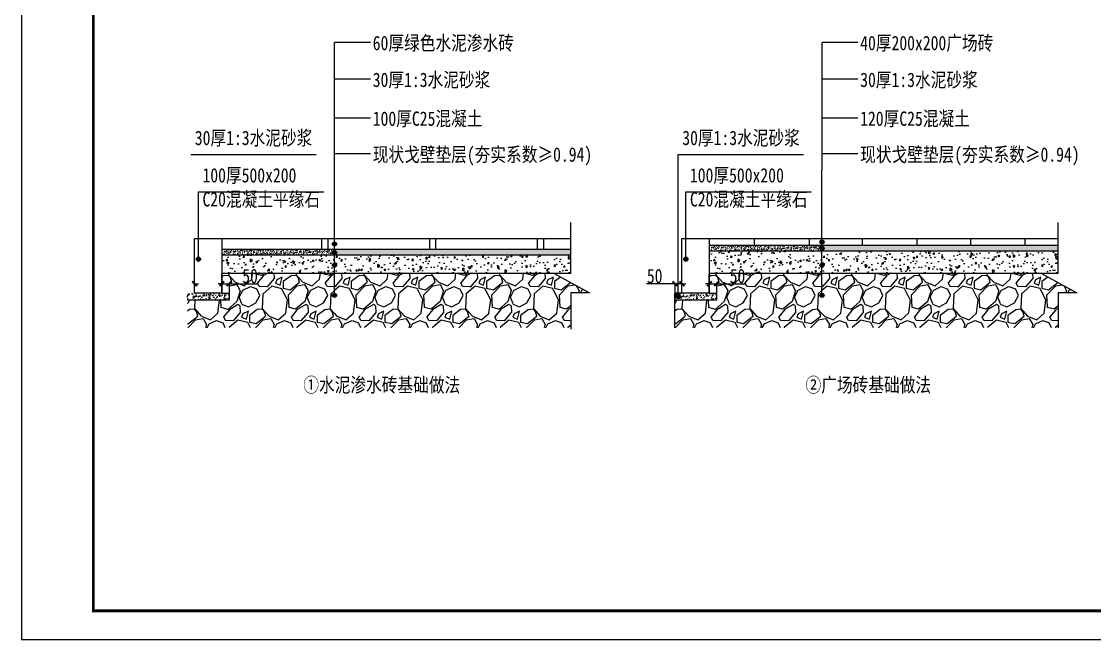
# Model space of a CAD drawing. Header units: inches. Extents: x -2316 to 955, y -265 to 742.
# Drawn here: x -2316.5 to -2129.9, y -265.1 to -157.6 of the extents above; entities that cross this region are included whole.
import ezdxf

# ---------------------------------------------------------------- set-up
doc = ezdxf.new("R2010")
doc.units = ezdxf.units.IN
doc.header["$LTSCALE"] = 1000
doc.header["$MEASUREMENT"] = 0
doc.layers.add('文字和字符', color=7, linetype='Continuous')
doc.styles.add('HTZ', font='simhei.ttf', dxfattribs={"width": 0.55})
doc.styles.add('宋体', font='', dxfattribs={"width": 0.8})
doc.styles.add('样式 2', font='')
doc.styles.get('宋体').set_extended_font_data('SimSun')
doc.styles.get('样式 2').set_extended_font_data('SimSun')
pattern_1 = [(82.50000000000001, (-2168.553560203643, -228.3141530780845), (-0.3517532959774107, 0.3294817806329025), [0, -0.379999999999999, 0, -0.4249999999999989, 0, -0.406249999999999]), (52.5, (-2168.553560203643, -228.3141530780845), (-0.1860343776855215, 0.8117449324259194), [0, -0.205, 0, -0.3425, 0, -0.13125]), (12.5, (-2168.770995538858, -228.5315884132995), (0.5495073182225743, 0.5515080957881168), [0, -0.125, 0, -0.4500000000000001, 0, -0.5875000000000001]), (2.499999999999997, (-2168.770995538858, -228.5315884132995), (0.3762605408879046, 0.6865657127112753), [0, -0.06250000000000001, 0, -0.295, 0, -0.3375000000000001])]
pattern_2 = [(82.50000000000001, (-2253.321288079061, -229.0239906110821), (-0.3517532959774107, 0.3294817806329025), [0, -0.3799999999999992, 0, -0.424999999999999, 0, -0.4062499999999992]), (52.5, (-2253.321288079061, -229.0239906110821), (-0.1860343776855215, 0.8117449324259194), [0, -0.205, 0, -0.3425, 0, -0.13125]), (12.5, (-2253.538723414275, -229.2414259462969), (0.5495073182225743, 0.5515080957881168), [0, -0.125, 0, -0.4500000000000001, 0, -0.5875000000000001]), (2.499999999999997, (-2253.538723414275, -229.2414259462969), (0.3762605408879046, 0.6865657127112753), [0, -0.06250000000000001, 0, -0.295, 0, -0.3375000000000001])]
pattern_3 = [(94.99999999999983, (-2253.321288079061, -229.0239906110821), (2.298133329884253, 1.928362828383198), [0.3124999999999999, -3.437499999999999]), (40.00000000000002, (-2253.321288079061, -229.0239906110821), (-2.624967364128691, 1.807367289991781), [0.2499999999999999, -2.75]), (145.45144446, (-2253.129776972554, -228.8632937096052), (-0.326834018074833, 3.735730088884416), [0.2655841333333334, -2.921425466666666]), (91.1841999999998, (-2253.910543730049, -228.4347349600932), (3.6320557831097, 2.656724067560495), [0.4687499999999999, -5.156249999999999]), (141.63563549, (-2253.607872411712, -228.2133414827119), (-0.1162502849349016, 5.623798617462064), [0.3983764250000001, -4.382140666666666]), (36.18416399000002, (-2253.910543730049, -228.4347349600932), (-0.1162502852734141, 5.623798614150401), [0.3750000000000001, -4.125000004166667]), (66, (-2253.468601991808, -228.287421047346), (2.94488155047626, 0.5724269852823747), [0.3124999999999993, -3.437499999999992]), (11.00000000000003, (-2253.468601991808, -228.287421047346), (-1.419619137758142, 2.853368480828193), [0.25, -2.75]), (116.45144474, (-2253.2231951976, -228.2397187989293), (1.525262395821472, 3.4257954399322), [0.2655841250000001, -2.921425466666667]), (82.50000000000001, (-2253.321288079061, -229.0239906110821), (-0.944971605443084, 1.01662424005228), [0, -2.71666666666666, 0, -2.79166666666666, 0, -2.76041666666666]), (52.5, (-2253.321288079061, -229.0239906110821), (-0.3869705925102501, 1.937122707918181), [0, -1.591666666666667, 0, -2.654166666666667, 0, -1.052083333333333]), (12.5, (-2253.978308129913, -229.6810106619344), (1.639242363830026, 1.50633650756192), [0, -1.041666666666667, 0, -3.25, 0, -4.3125]), (2.499999999999997, (-2254.272935955408, -229.9756384874288), (1.423291596660276, 2.013165861974787), [0, -1.354166666666667, 0, -2.158333333333334, 0, -3.0625])]
pattern_4 = [(273.012787504, (-2254.971203901829, -218.8887934140748), (5.892556509887541, -100.1734606680946), [1.12113333333333, -110.9924003922806]), (229.969740728, (-2254.91227833673, -220.0083791509535), (64.8181216087665, 76.60323462854271), [1.9239, -190.4660396769166]), (177.510447078, (-2256.149715203806, -221.4815182784255), (123.7436867076457, -5.892556509886428), [1.356566666666664, -134.3002716341638]), (312.273689006, (-2256.974673115191, -225.2527544447537), (-111.95857368787, 123.7436867076461), [1.751983333333333, -173.446317013575]), (337.833654178, (-2255.796161813214, -226.549116876929), (-100.1734606680943, 41.24789556921552), [1.717958333333329, -170.0781094007355]), (42.27368900599998, (-2254.205171555544, -227.1972980930168), (-123.7436867076461, -111.95857368787), [1.751983333333333, -173.446317013575]), (82.69424046670001, (-2252.908809123368, -226.0187867910392), (-17.67766952966385, -135.5287997274214), [2.316908333333333, -229.3737379076334]), (117.2553283749, (-2252.614181297874, -223.720689752183), (-88.38834764831827, 170.8841387867492), [2.1874, -216.5526791401116]), (166.429565615, (-2253.615915904555, -221.7761461039199), (-123.7436867076458, 29.46278254943929), [1.757916666666667, -174.033942581075]), (220.236358309, (-2255.324757292422, -221.3636671482277), (70.71067811865488, 58.92556509887865), [2.006933333333334, -98.33968815660253]), (267.3974377980001, (-2256.856821984993, -222.660029580403), (-5.892556509887849, -135.5287997274212), [2.595399999999999, -256.9447917066241]), (183.814074834, (-2251.082116605303, -219.4780490650635), (-76.60323462854285, -5.892556509888086), [0.8858416666666671, -87.69870677278921]), (216.46923439, (-2251.966000081787, -219.5369746301624), (88.3883476483184, 64.81812160876686), [1.685308333333333, -166.845928467975]), (270, (-2253.321288079061, -220.5387092368435), (5.892556509887499, -5.892556509887502), [1.178508333333333, -10.6066046864425]), (248.198590514, (-2254.440873815939, -220.244081411349), (17.67766952966378, 41.24789556921507), [0.63465, -62.83012588219917]), (336.801409486, (-2254.676576076335, -220.8333370623379), (-23.57022603955033, 11.78511301977826), [0.8975250000000002, -43.97884839278751]), (75.9637565321, (-2253.85161816495, -221.1868904529313), (5.892556509888332, 29.46278254943967), [1.457741666666667, -47.13352412371083]), (206.5650511770001, (-2253.498064774357, -219.7726768905579), (17.67766952966362, 5.892556509888099), [1.054091666666667, -25.29822216807]), (61.38954033400001, (-2258.09425885207, -224.2510198380728), (41.24789556921482, 76.60323462854271), [1.476666666666667, -146.190376222245]), (115.3461759419, (-2257.387152070883, -222.9546574058975), (41.24789556922808, -88.38834764834566), [1.238841666666667, -122.6450645609917]), (338.198590514, (-2254.676576076335, -218.5941655885804), (-41.24789556921505, 17.67766952966382), [1.269291666666667, -62.19548421553252]), (28.61045966600005, (-2253.498064774357, -219.0655701093715), (-76.60323462854271, -41.24789556921481), [1.476666666666664, -146.1903762222412]), (24.44395478000004, (-2254.440873815939, -227.9044048742032), (-41.24789556921563, -17.67766952966375), [1.424, -69.77603121097917]), (339.775140569, (-2253.144511383764, -227.3151492232146), (-94.28090415820638, 35.35533905932736), [1.19315, -118.1220255273]), (111.8014094864, (-2248.725094001348, -224.4277965333695), (-17.67766952966362, 41.24789556921498), [1.269291666666667, -62.19548421553252]), (62.3540246363, (-2249.196498522139, -223.2492852313919), (-53.03300858899117, -100.1734606680939), [1.396925, -138.2951967853334]), (114.4439547804, (-2251.612446691193, -227.3151492232146), (17.67766952966338, -41.24789556921505), [0.7119999999999995, -70.4880312109791]), (146.309932474, (-2249.078647391942, -224.7813499239626), (-29.46278254943934, 17.67766952966398), [0.4249166666666667, -42.06691261327334]), (210.963756532, (-2249.432200782534, -224.545647663567), (23.57022603955135, 11.78511301977554), [1.717958333333329, -32.64125521348074]), (231.009005957, (-2250.905339910007, -225.4295311400504), (53.03300858899144, 64.81812160876703), [1.592083333333334, -157.6160264545234]), (348.690067526, (-2253.321288079061, -221.717220538821), (-17.67766952966353, 5.89255650988789), [1.20185, -28.84441062886667]), (38.15722658699998, (-2252.142776777083, -221.9529227992164), (111.9585736878704, 88.38834764831822), [2.098283333333334, -207.7296885335692]), (105.9453959009, (-2250.492860954314, -220.6565603670413), (17.67766952966369, -64.81812160876659), [0.8579666666666669, -84.93895117489168]), (135, (-2250.72856321471, -219.8316024556568), (-11.78511301977579, 1.480297366166875e-15), [0.5, -7.833333333333332]), (165.256437164, (-2251.199967735501, -225.3706055749515), (64.81812160876696, -17.6776695296637), [1.1577, -114.6126665787484]), (93.01278750419979, (-2252.31955347238, -225.075977749457), (-5.892556509887736, 100.1734606680941), [2.242266666666667, -109.8712670589475]), (45, (-2252.437404602578, -222.8368062756997), (7.401486830834377e-16, 11.78511301977579), [2.166666666666667, -6.166666666666668]), (10.30484646900005, (-2250.905339910007, -221.3047415831288), (100.173460668094, 17.67766952966554), [1.317616666666664, -130.4439525070163]), (299.054604099, (-2249.608977477831, -221.0690393227335), (17.67766952966349, -29.46278254943973), [1.21335, -59.45423241067085]), (252.645975364, (-2249.019721826842, -222.129699494513), (-53.03300858899048, -170.884138786749), [1.975541666666663, -195.5789515188279]), (220.42607874, (-2249.608977477831, -224.0153175776773), (-82.49579113843029, -70.71067811865447), [2.089991666666661, -206.9089450664071])]
pattern_5 = [(94.99999999999979, (-2168.553560203643, -229.0239906110821), (2.298133329884253, 1.928362828383198), [0.3124999999999998, -3.437499999999998]), (40.00000000000002, (-2168.553560203643, -229.0239906110821), (-2.624967364128691, 1.807367289991781), [0.2499999999999999, -2.75]), (145.45144446, (-2168.362049097137, -228.8632937096052), (-0.326834018074833, 3.735730088884416), [0.2655841333333334, -2.921425466666666]), (91.18419999999978, (-2169.142815854631, -228.4347349600932), (3.6320557831097, 2.656724067560495), [0.4687499999999999, -5.156249999999999]), (141.63563549, (-2168.840144536295, -228.2133414827119), (-0.1162502849349016, 5.623798617462064), [0.3983764250000001, -4.382140666666666]), (36.18416399000002, (-2169.142815854631, -228.4347349600932), (-0.1162502852734141, 5.623798614150401), [0.3750000000000001, -4.125000004166667]), (66, (-2168.70087411639, -228.287421047346), (2.94488155047626, 0.5724269852823747), [0.3124999999999992, -3.437499999999992]), (11.00000000000003, (-2168.70087411639, -228.287421047346), (-1.419619137758142, 2.853368480828193), [0.25, -2.75]), (116.45144474, (-2168.455467322182, -228.2397187989293), (1.525262395821472, 3.4257954399322), [0.2655841250000001, -2.921425466666667]), (82.50000000000001, (-2168.553560203643, -229.0239906110821), (-0.944971605443084, 1.01662424005228), [0, -2.716666666666659, 0, -2.791666666666659, 0, -2.760416666666659]), (52.5, (-2168.553560203643, -229.0239906110821), (-0.3869705925102501, 1.937122707918181), [0, -1.591666666666667, 0, -2.654166666666667, 0, -1.052083333333333]), (12.5, (-2169.210580254495, -229.6810106619344), (1.639242363830026, 1.50633650756192), [0, -1.041666666666667, 0, -3.25, 0, -4.3125]), (2.499999999999997, (-2169.50520807999, -229.9756384874288), (1.423291596660276, 2.013165861974787), [0, -1.354166666666667, 0, -2.158333333333334, 0, -3.0625])]
pattern_6 = [(273.012787504, (-2170.203476026411, -218.8887934140748), (5.892556509887541, -100.1734606680946), [1.12113333333333, -110.9924003922806]), (229.969740728, (-2170.144550461313, -220.0083791509535), (64.8181216087665, 76.60323462854271), [1.9239, -190.4660396769166]), (177.510447078, (-2171.381987328389, -221.4815182784255), (123.7436867076457, -5.892556509886428), [1.356566666666663, -134.3002716341638]), (312.273689006, (-2172.206945239773, -225.2527544447537), (-111.95857368787, 123.7436867076461), [1.751983333333333, -173.446317013575]), (337.833654178, (-2171.028433937796, -226.549116876929), (-100.1734606680943, 41.24789556921552), [1.717958333333329, -170.0781094007354]), (42.27368900599998, (-2169.437443680126, -227.1972980930168), (-123.7436867076461, -111.95857368787), [1.751983333333333, -173.446317013575]), (82.69424046670001, (-2168.141081247951, -226.0187867910392), (-17.67766952966385, -135.5287997274214), [2.316908333333333, -229.3737379076334]), (117.2553283749, (-2167.846453422456, -223.720689752183), (-88.38834764831827, 170.8841387867492), [2.1874, -216.5526791401116]), (166.429565615, (-2168.848188029137, -221.7761461039199), (-123.7436867076458, 29.46278254943929), [1.757916666666667, -174.033942581075]), (220.236358309, (-2170.557029417005, -221.3636671482277), (70.71067811865488, 58.92556509887865), [2.006933333333334, -98.33968815660253]), (267.3974377980001, (-2172.089094109575, -222.660029580403), (-5.892556509887849, -135.5287997274212), [2.595399999999999, -256.9447917066241]), (183.814074834, (-2166.314388729885, -219.4780490650635), (-76.60323462854285, -5.892556509888086), [0.8858416666666671, -87.69870677278921]), (216.46923439, (-2167.198272206369, -219.5369746301624), (88.3883476483184, 64.81812160876686), [1.685308333333333, -166.845928467975]), (270, (-2168.553560203643, -220.5387092368435), (5.892556509887499, -5.892556509887502), [1.178508333333333, -10.6066046864425]), (248.198590514, (-2169.673145940521, -220.244081411349), (17.67766952966378, 41.24789556921507), [0.63465, -62.83012588219917]), (336.801409486, (-2169.908848200917, -220.8333370623379), (-23.57022603955033, 11.78511301977826), [0.8975250000000002, -43.97884839278751]), (75.9637565321, (-2169.083890289533, -221.1868904529313), (5.892556509888332, 29.46278254943967), [1.457741666666667, -47.13352412371083]), (206.5650511770001, (-2168.73033689894, -219.7726768905579), (17.67766952966362, 5.892556509888099), [1.054091666666667, -25.29822216807]), (61.38954033400001, (-2173.326530976652, -224.2510198380728), (41.24789556921482, 76.60323462854271), [1.476666666666667, -146.190376222245]), (115.3461759419, (-2172.619424195465, -222.9546574058975), (41.24789556922808, -88.38834764834566), [1.238841666666667, -122.6450645609917]), (338.198590514, (-2169.908848200917, -218.5941655885804), (-41.24789556921505, 17.67766952966382), [1.269291666666667, -62.19548421553252]), (28.61045966600005, (-2168.73033689894, -219.0655701093715), (-76.60323462854271, -41.24789556921481), [1.476666666666663, -146.1903762222412]), (24.44395478000004, (-2169.673145940521, -227.9044048742032), (-41.24789556921563, -17.67766952966375), [1.424, -69.77603121097917]), (339.775140569, (-2168.376783508346, -227.3151492232146), (-94.28090415820638, 35.35533905932736), [1.19315, -118.1220255273]), (111.8014094864, (-2163.95736612593, -224.4277965333695), (-17.67766952966362, 41.24789556921498), [1.269291666666667, -62.19548421553252]), (62.3540246363, (-2164.428770646722, -223.2492852313919), (-53.03300858899117, -100.1734606680939), [1.396925, -138.2951967853334]), (114.4439547804, (-2166.844718815775, -227.3151492232146), (17.67766952966338, -41.24789556921505), [0.7119999999999995, -70.4880312109791]), (146.309932474, (-2164.310919516524, -224.7813499239626), (-29.46278254943934, 17.67766952966398), [0.4249166666666667, -42.06691261327334]), (210.963756532, (-2164.664472907117, -224.545647663567), (23.57022603955135, 11.78511301977554), [1.717958333333328, -32.64125521348073]), (231.009005957, (-2166.137612034589, -225.4295311400504), (53.03300858899144, 64.81812160876703), [1.592083333333334, -157.6160264545234]), (348.690067526, (-2168.553560203643, -221.717220538821), (-17.67766952966353, 5.89255650988789), [1.20185, -28.84441062886667]), (38.15722658699998, (-2167.375048901665, -221.9529227992164), (111.9585736878704, 88.38834764831822), [2.098283333333334, -207.7296885335692]), (105.9453959009, (-2165.725133078897, -220.6565603670413), (17.67766952966369, -64.81812160876659), [0.8579666666666669, -84.93895117489168]), (135, (-2165.960835339292, -219.8316024556568), (-11.78511301977579, 1.480297366166875e-15), [0.5, -7.833333333333332]), (165.256437164, (-2166.432239860083, -225.3706055749515), (64.81812160876696, -17.6776695296637), [1.1577, -114.6126665787484]), (93.01278750419978, (-2167.551825596962, -225.075977749457), (-5.892556509887736, 100.1734606680941), [2.242266666666666, -109.8712670589475]), (45, (-2167.66967672716, -222.8368062756997), (7.401486830834377e-16, 11.78511301977579), [2.166666666666667, -6.166666666666668]), (10.30484646900005, (-2166.137612034589, -221.3047415831288), (100.173460668094, 17.67766952966554), [1.317616666666663, -130.4439525070163]), (299.054604099, (-2164.841249602413, -221.0690393227335), (17.67766952966349, -29.46278254943973), [1.21335, -59.45423241067085]), (252.645975364, (-2164.251993951425, -222.129699494513), (-53.03300858899048, -170.884138786749), [1.975541666666663, -195.5789515188279]), (220.42607874, (-2164.841249602413, -224.0153175776773), (-82.49579113843029, -70.71067811865447), [2.08999166666666, -206.9089450664071])]

# ---------------------------------------------------------------- blocks, each defined once
blk = doc.blocks.new('TKK')
at = {"layer": '文字和字符'}
blk.add_lwpolyline([(0, 0), (1189, 0), (1189, 841), (0, 841)], close=True, dxfattribs=at)
at = {"layer": '文字和字符', "const_width": 1}
blk.add_lwpolyline([(25, 10), (1179, 10), (1179, 831), (25, 831)], close=True, dxfattribs=at)
blk = doc.blocks.new('_ArchTick')
at = {"color": 0, "linetype": 'ByBlock', "const_width": 0.4}
blk.add_lwpolyline([(-0.5, -0.5), (0.5, 0.5)], dxfattribs=at)

msp = doc.modelspace()

# ---------------------------------------------------------------- hatches: boundary and pattern name
h = msp.add_hatch(color=256)
edge = h.paths.add_edge_path()
edge.add_arc((-2262.038840244015, -196.2704203071914), 0.3600000000000528, 0, 360)
h = msp.add_hatch(color=256)
edge = h.paths.add_edge_path()
edge.add_arc((-2177.271112368598, -195.9412380961837), 0.3600000000000528, 0, 360)
h = msp.add_hatch()
h.set_pattern_fill('AR-SAND', color=252, scale=0.25, angle=45, style=0)
h.set_pattern_definition(pattern_2)
h.paths.add_polyline_path([(-2262.039553766638, -197.4042736824001), (-2262.039454963886, -197.2058191355648), (-2281.629198082524, -197.2058191355648), (-2281.629198082524, -198.1567356769947), (-2262.039928388017, -198.1567356769947), (-2262.039912226047, -198.124272853536, -0.4136480323696188), (-2262.399216985049, -197.7642735248699, -0.413939585970003)])
h = msp.add_hatch(color=256)
edge = h.paths.add_edge_path()
edge.add_arc((-2262.039216985048, -197.7642735248699), 0.3600000000000528, 0, 360)
h = msp.add_hatch()
h.set_pattern_fill('AR-SAND', color=252, scale=0.25, angle=45, style=0)
h.set_pattern_definition(pattern_2)
h.paths.add_polyline_path([(-2221.020283509235, -197.2058191355648), (-2262.039454963886, -197.2058191355648), (-2262.039553766638, -197.4042736824001, -0.4144875918640777), (-2261.679216985049, -197.7642735248699, -0.4147793186168927), (-2262.039912226047, -198.124272853536), (-2262.039928388017, -198.1567356769947), (-2221.020283509235, -198.1567356769947)])
h = msp.add_hatch()
h.set_pattern_fill('AR-SAND', color=252, scale=0.25, angle=45, style=0)
h.set_pattern_definition(pattern_1)
h.paths.add_polyline_path([(-2177.27182589122, -196.6944361494027), (-2177.271727088469, -196.4959816025673), (-2196.861470207107, -196.4959816025673), (-2196.861470207107, -197.4468981439973), (-2177.272200512599, -197.4468981439973), (-2177.27218435063, -197.4144353205384, -0.4136480323696188), (-2177.631489109631, -197.0544359918724, -0.413939585970003)])
h = msp.add_hatch()
h.set_pattern_fill('AR-CONC', color=252, scale=0.4166666666666667, angle=45, style=0)
h.set_pattern_definition(pattern_5)
edge = h.paths.add_edge_path()
edge.add_arc((-2177.272580533056, -199.9564993249207), 0.3599999999996726, 90.0536004633002, 180.0000000000136, ccw=False)
edge.add_line((-2177.27291731465, -199.5964994824512), (-2177.272200512599, -197.4468981439973))
edge.add_line((-2177.272200512599, -197.4468981439973), (-2196.861470207107, -197.4468981439973))
edge.add_line((-2196.861470207107, -197.4468981439973), (-2196.861470207107, -201.3264574820196))
edge.add_line((-2196.861470207107, -201.3264574820196), (-2177.273778593034, -201.3264574820196))
edge.add_line((-2177.273778593034, -201.3264574820196), (-2177.27327577406, -200.3164986535869))
edge.add_arc((-2177.272580533056, -199.956499324921), 0.3599999999998832, 179.9999999999683, 269.8893488888649, ccw=False)
h = msp.add_hatch(color=256)
edge = h.paths.add_edge_path()
edge.add_arc((-2177.271489109631, -197.0236135501025), 0.3600000000000528, 0, 360)
h = msp.add_hatch()
h.set_pattern_fill('AR-CONC', color=252, scale=0.4166666666666667, angle=45, style=0)
h.set_pattern_definition(pattern_5)
edge = h.paths.add_edge_path()
edge.add_line((-2136.252555633818, -197.4468981439973), (-2177.272200512599, -197.4468981439973))
edge.add_line((-2177.272200512599, -197.4468981439973), (-2177.27291731465, -199.5964994824512))
edge.add_arc((-2177.272580533056, -199.9564993249207), 0.359999999999991, 0, 90.0536004633725, ccw=False)
edge.add_arc((-2177.272580533056, -199.9564993249207), 0.3600000000001273, -90.11065111113498, 0, ccw=False)
edge.add_line((-2177.27327577406, -200.3164986535869), (-2177.273778593034, -201.3264574820196))
edge.add_line((-2177.273778593034, -201.3264574820196), (-2136.252555633818, -201.3264574820196))
edge.add_line((-2136.252555633818, -201.3264574820196), (-2136.252555633818, -197.4468981439973))
h = msp.add_hatch()
h.set_pattern_fill('AR-SAND', color=252, scale=0.25, angle=45, style=0)
h.set_pattern_definition(pattern_1)
h.paths.add_polyline_path([(-2136.252555633818, -196.4959816025673), (-2177.271727088469, -196.4959816025673), (-2177.27182589122, -196.6944361494027, -0.4144875918640777), (-2176.911489109631, -197.0544359918724, -0.4147793186168927), (-2177.27218435063, -197.4144353205384), (-2177.272200512599, -197.4468981439973), (-2136.252555633818, -197.4468981439973)])
h = msp.add_hatch()
h.set_pattern_fill('GRAVEL', color=252, scale=8.333333333333334, angle=45, style=0)
h.set_pattern_definition(pattern_4)
h.paths.add_polyline_path([(-2262.041506468452, -201.3264574820196), (-2281.629198082524, -201.3264574820196), (-2281.629198082524, -203.1822573195232), (-2280.378576505517, -203.1822573195232), (-2280.37857650542, -204.8131514670038), (-2280.37857650542, -206.0637730441076), (-2287.634402367651, -206.0637730441076), (-2287.634402367651, -210.8356228963182), (-2262.046240709757, -210.8356228963182), (-2262.043620004455, -205.571691759337, -0.4140677498447815), (-2262.403440774583, -205.2116918039528, -0.4143593899646584), (-2262.043261544678, -204.8516918485686)])
h.paths.add_polyline_path([(-2278.882454796829, -204.336422319873), (-2274.579686500532, -204.336422319873), (-2274.579686500532, -199.3225452828362), (-2278.882454796829, -199.3225452828362)], flags=9)
h = msp.add_hatch(color=256)
edge = h.paths.add_edge_path()
edge.add_arc((-2285.70290459238, -198.9200422365238), 0.3600000000000528, 0, 360)
h = msp.add_hatch()
h.set_pattern_fill('AR-CONC', color=252, scale=0.4166666666666667, angle=45, style=0)
h.set_pattern_definition(pattern_3)
h.paths.add_polyline_path([(-2262.400308408473, -199.9564993249207, -0.4139395859660576), (-2262.040645190068, -199.5964994824512), (-2262.039928388017, -198.1567356769947), (-2281.629198082524, -198.1567356769947), (-2281.629198082524, -201.3264574820196), (-2262.041506468452, -201.3264574820196), (-2262.041003649477, -200.3164986535869, -0.4136480323656734)])
h = msp.add_hatch(color=256)
edge = h.paths.add_edge_path()
edge.add_arc((-2262.040308408474, -199.9564993249207), 0.3600000000000528, 0, 360)
h = msp.add_hatch()
h.set_pattern_fill('AR-CONC', color=252, scale=0.4166666666666667, angle=45, style=0)
h.set_pattern_definition(pattern_3)
h.paths.add_polyline_path([(-2221.020283509235, -198.1567356769947), (-2262.039928388017, -198.1567356769947), (-2262.040645190068, -199.5964994824512, -0.4144875918680243), (-2261.680308408474, -199.9564993249207, -0.4147793186208406), (-2262.041003649477, -200.3164986535869), (-2262.041506468452, -201.3264574820196), (-2221.020283509235, -201.3264574820196)])
h = msp.add_hatch()
h.set_pattern_fill('GRAVEL', color=252, scale=8.333333333333334, angle=45, style=0)
h.set_pattern_definition(pattern_6)
h.paths.add_polyline_path([(-2177.273778593034, -201.3264574820196), (-2196.861470207107, -201.3264574820196), (-2196.861470207107, -203.1822573195232), (-2195.6108486301, -203.1822573195232), (-2195.610848630003, -204.8131514670038), (-2195.610848630003, -206.0637730441076), (-2202.866674492233, -206.0637730441076), (-2202.866674492233, -210.8356228963182), (-2177.278512834339, -210.8356228963182), (-2177.275892129037, -205.571691759337, -0.4140677498447815), (-2177.635712899165, -205.2116918039528, -0.4143593899646584), (-2177.27553366926, -204.8516918485686)])
h.paths.add_polyline_path([(-2194.114726921411, -204.336422319873), (-2189.811958625115, -204.336422319873), (-2189.811958625115, -199.3225452828362), (-2194.114726921411, -199.3225452828362)], flags=9)
h = msp.add_hatch(color=256)
edge = h.paths.add_edge_path()
edge.add_arc((-2200.935176716962, -198.9200422365238), 0.3600000000000528, 0, 360)
h = msp.add_hatch(color=256)
edge = h.paths.add_edge_path()
edge.add_arc((-2177.272580533056, -199.9564993249207), 0.3600000000000528, 0, 360)
h = msp.add_hatch()
h.set_pattern_fill('GRAVEL', color=252, scale=8.333333333333334, angle=45, style=0)
h.set_pattern_definition(pattern_4)
h.paths.add_polyline_path([(-2220.960707655133, -204.7485765212857), (-2217.709911065133, -204.7485765212857), (-2223.850314148348, -201.4134347349116), (-2221.020283509235, -201.4134347349116), (-2221.020283509235, -201.3264574820196), (-2262.041506468452, -201.3264574820196), (-2262.043261544678, -204.8516918485686, -0.4140677498170926), (-2261.683440774583, -205.2116918039528, -0.4143593899369636), (-2262.043620004455, -205.571691759337), (-2262.046240709757, -210.8356228963182), (-2220.960707655133, -210.8356228963182)])
h = msp.add_hatch()
h.set_pattern_fill('GRAVEL', color=252, scale=8.333333333333334, angle=45, style=0)
h.set_pattern_definition(pattern_6)
h.paths.add_polyline_path([(-2136.192979779716, -204.7485765212857), (-2132.942183189715, -204.7485765212857), (-2139.082586272931, -201.4134347349116), (-2136.252555633818, -201.4134347349116), (-2136.252555633818, -201.3264574820196), (-2177.273778593034, -201.3264574820196), (-2177.27553366926, -204.8516918485686, -0.4140677498170926), (-2176.915712899166, -205.2116918039528, -0.4143593899369636), (-2177.275892129037, -205.571691759337), (-2177.278512834339, -210.8356228963182), (-2136.192979779716, -210.8356228963182)])
h = msp.add_hatch()
h.set_pattern_fill('AR-SAND', color=252, scale=0.01584860902383328, angle=45, style=0)
h.set_pattern_definition([(82.50000000000001, (-1917.346181480636, 209.2794319797597), (-0.5663997268163342, 0.5305377168474913), [0, -0.6118830971921534, 0, -0.6843429376491191, 0, -0.6541513374587166]), (52.5, (-1917.346181480636, 209.2794319797597), (-0.2995560294800848, 1.307086851007391), [0, -0.3300948287483996, 0, -0.5514998968113505, 0, -0.2113412013328168]), (12.5, (-1917.696299918418, 208.9293135419778), (0.8848275657694115, 0.8880487734669378), [0, -0.2012773346026827, 0, -0.7245984045696576, 0, -0.9460034726326085]), (2.499999999999997, (-1917.696299918418, 208.9293135419778), (0.6058623836296355, 1.105520961125198), [0, -0.1006386673013413, 0, -0.4750145096623311, 0, -0.5434488034272433])])
h.paths.add_polyline_path([(-2280.37857650542, -204.8131514670038), (-2281.629198082621, -204.8131514670038), (-2286.383780790547, -204.8131514670038), (-2287.037494148007, -204.8131514670038), (-2287.037494148007, -205.0632321884566, -0.4142135623730951), (-2286.677494147982, -205.4232321884813, -1), (-2287.397494148032, -205.4232321884813, -0.4142135623730951), (-2287.037494148007, -205.0632321884566), (-2287.037494148007, -204.8131514670038), (-2287.634402367651, -204.8131514670038), (-2287.634402367651, -206.0637730441076), (-2280.37857650542, -206.0637730441076)])
h = msp.add_hatch(color=256)
edge = h.paths.add_edge_path()
edge.add_arc((-2262.043440774583, -205.2116918039528), 0.3600000000000528, 0, 360)
h = msp.add_hatch()
h.set_pattern_fill('AR-SAND', color=252, scale=0.01584860902383328, angle=45, style=0)
h.set_pattern_definition([(82.50000000000001, (-1832.578453605219, 209.2794319797597), (-0.5663997268163342, 0.5305377168474913), [0, -0.6118830971921532, 0, -0.6843429376491189, 0, -0.6541513374587163]), (52.5, (-1832.578453605219, 209.2794319797597), (-0.2995560294800848, 1.307086851007391), [0, -0.3300948287483996, 0, -0.5514998968113505, 0, -0.2113412013328168]), (12.5, (-1832.928572043001, 208.9293135419778), (0.8848275657694115, 0.8880487734669378), [0, -0.2012773346026827, 0, -0.7245984045696576, 0, -0.9460034726326085]), (2.499999999999997, (-1832.928572043001, 208.9293135419778), (0.6058623836296355, 1.105520961125198), [0, -0.1006386673013413, 0, -0.4750145096623311, 0, -0.5434488034272433])])
h.paths.add_polyline_path([(-2195.610848630003, -204.8131514670038), (-2196.861470207204, -204.8131514670038), (-2201.616052915129, -204.8131514670038), (-2202.269766272589, -204.8131514670038), (-2202.269766272589, -205.0632321884566, -0.4142135623730951), (-2201.909766272564, -205.4232321884813, -1), (-2202.629766272614, -205.4232321884813, -0.4142135623730951), (-2202.269766272589, -205.0632321884566), (-2202.269766272589, -204.8131514670038), (-2202.866674492233, -204.8131514670038), (-2202.866674492233, -206.0637730441076), (-2195.610848630003, -206.0637730441076)])
h = msp.add_hatch(color=256)
edge = h.paths.add_edge_path()
edge.add_arc((-2202.269766272589, -205.4232321884813), 0.3600000000000528, 0, 360)
h = msp.add_hatch(color=256)
edge = h.paths.add_edge_path()
edge.add_arc((-2177.275712899166, -205.2116918039528), 0.3600000000000528, 0, 360)

# ---------------------------------------------------------------- linework, layer by layer
for p, q in [((-2262.043620004455, -205.571691759337), (-2262.021548285513, -161.2385847453979)), ((-2255.790024698998, -161.2385847453979), (-2262.021548285513, -161.2385847453979)), ((-2177.275892129037, -205.571691759337), (-2177.253820410096, -161.2385847453979)), ((-2171.022296823581, -161.2385847453979), (-2177.253820410096, -161.2385847453979)), ((-2255.790024698998, -167.6385847467018), (-2262.024734595379, -167.6385847467018)), ((-2171.022296823581, -167.6385847467018), (-2177.257006719961, -167.6385847467018)), ((-2255.790024698998, -174.3884061233782), (-2262.028095067222, -174.3884061233782)), ((-2171.022296823581, -174.3884061233782), (-2177.260367191805, -174.3884061233782)), ((-2287.037494148007, -180.7179272147225), (-2265.241887145827, -180.7179272147225)), ((-2255.790024698998, -180.6276955722851), (-2262.031201365225, -180.6276955722851)), ((-2202.269766272589, -205.0632321884566), (-2202.269766272589, -180.7179272147225)), ((-2202.269766272589, -180.7179272147225), (-2180.474159270409, -180.7179272147225)), ((-2171.022296823581, -180.6276955722851), (-2177.263473489807, -180.6276955722851)), ((-2281.629198082524, -195.3039860527051), (-2221.020283509235, -195.3039860527051)), ((-2264.278880771847, -195.3039860527051), (-2264.278880771459, -197.2058191355648)), ((-2263.217505228585, -195.3039860527051), (-2263.217505228585, -197.2058191355648)), ((-2245.527912845481, -195.3039860527051), (-2245.527912845481, -197.2058191355648)), ((-2244.466537302317, -195.3039860527051), (-2244.466537302317, -197.2058191355648)), ((-2226.77694491931, -195.3039860527051), (-2226.776944919116, -197.2058191355648)), ((-2225.715569376533, -195.3039860527051), (-2225.71556937634, -197.2058191355648)), ((-2196.861470207107, -195.3039860527051), (-2136.252555633818, -195.3039860527051)), ((-2189.049597479742, -195.3039860527051), (-2189.049597479498, -196.4959816025673)), ((-2179.511152896429, -195.3039860527051), (-2179.511152896186, -196.4959816025673)), ((-2170.298629553376, -195.3039860527051), (-2170.298629553376, -196.4959816025673)), ((-2160.760184970064, -195.3039860527051), (-2160.760184970064, -196.4959816025673)), ((-2151.464661795874, -195.3039860527051), (-2151.464661795631, -196.4959816025673)), ((-2142.009217043892, -195.3039860527051), (-2142.009217043771, -196.4959816025673)), ((-2281.629198082524, -197.2058191355648), (-2221.020283509235, -197.2058191355648)), ((-2196.861470207107, -196.4959816025673), (-2136.252555633818, -196.4959816025673)), ((-2196.861470207107, -197.4468981439973), (-2136.252555633818, -197.4468981439973)), ((-2281.629198082524, -198.1567356769947), (-2221.020283509235, -198.1567356769947)), ((-2281.629198082524, -201.3264574820196), (-2221.020283509235, -201.3264574820196)), ((-2281.629198082524, -203.1822573195232), (-2281.629198082524, -201.5155906528564)), ((-2201.616052915226, -203.1822573195232), (-2201.616052915226, -201.5155906528564)), ((-2196.861470207107, -201.3264574820196), (-2136.252555633818, -201.3264574820196)), ((-2196.861470207107, -203.1822573195232), (-2196.861470207107, -201.5155906528564)), ((-2281.629198082524, -203.1822573195232), (-2280.378576505517, -203.1822573195232)), ((-2280.378576505517, -203.1822573195232), (-2280.37857650542, -204.8131514670038)), ((-2280.378576505517, -203.1822573195232), (-2275.467185722815, -203.1822573195232)), ((-2202.866674492233, -203.1822573195232), (-2207.778065274936, -203.1822573195232)), ((-2202.866674492233, -203.1822573195232), (-2202.86667449233, -204.8131514670038)), ((-2201.616052915226, -203.1822573195232), (-2202.866674492233, -203.1822573195232)), ((-2196.861470207107, -203.1822573195232), (-2195.6108486301, -203.1822573195232)), ((-2195.6108486301, -203.1822573195232), (-2195.610848630003, -204.8131514670038)), ((-2195.6108486301, -203.1822573195232), (-2190.699457847397, -203.1822573195232)), ((-2202.866674492233, -210.8356228963182), (-2202.866674492233, -204.8131514670038)), ((-2280.37857650542, -206.0637730441076), (-2287.634402367651, -206.0637730441076)), ((-2195.610848630003, -206.0637730441076), (-2202.866674492233, -206.0637730441076))]:
    msp.add_line(p, q)
at = {"color": 0}
for p, q in [((-2286.383780790644, -203.1898085093455), (-2285.717114123938, -203.1898085093455)), ((-2281.629198082524, -203.1898085093455), (-2282.29586474923, -203.1898085093455)), ((-2281.629198082524, -204.8131514670038), (-2281.629198082524, -203.1681466548414)), ((-2201.616052915226, -204.8131514670038), (-2201.616052915226, -203.1681466548414)), ((-2201.616052915226, -203.1898085093455), (-2200.949386248521, -203.1898085093455)), ((-2196.861470207107, -203.1898085093455), (-2197.528136873812, -203.1898085093455)), ((-2196.861470207107, -204.8131514670038), (-2196.861470207107, -203.1681466548414))]:
    msp.add_line(p, q, dxfattribs=at)
at = {"flags": 128}
for points in [[(-2285.70290459238, -198.9698426529785), (-2285.70290459238, -187.2214389060334), (-2263.9072975902, -187.2214389060334)], [(-2200.935176716962, -198.9698426529785), (-2200.935176716962, -187.2214389060334), (-2179.139569714782, -187.2214389060334)], [(-2281.629198082621, -204.8131514670038), (-2280.378576505517, -204.8131514670038)], [(-2280.37857650542, -204.8131514670038), (-2280.37857650542, -206.0637730441076)], [(-2201.616052915129, -204.8131514670038), (-2202.866674492233, -204.8131514670038)], [(-2201.616052915129, -204.8131514670038), (-2202.866674492233, -204.8131514670038)], [(-2196.861470207204, -204.8131514670038), (-2195.6108486301, -204.8131514670038)], [(-2195.610848630003, -204.8131514670038), (-2195.610848630003, -206.0637730441076)]]:
    msp.add_lwpolyline(points, dxfattribs=at)
for points in [[(-2221.020283509235, -192.5146308645626), (-2221.020283509235, -201.4134347349116), (-2223.850314148348, -201.4134347349116), (-2217.709911065133, -204.7485765212857), (-2220.960707655133, -204.7485765212857), (-2220.960707655133, -211.0664532275098)], [(-2136.252555633818, -192.5146308645626), (-2136.252555633818, -201.4134347349116), (-2139.08258627293, -201.4134347349116), (-2132.942183189715, -204.7485765212857), (-2136.192979779716, -204.7485765212857), (-2136.192979779716, -210.8356228963182)]]:
    msp.add_lwpolyline(points)
for points in [[(-2286.383780790547, -195.3039860527051), (-2281.629198082524, -195.3039860527051), (-2281.629198082524, -204.8131514670038), (-2286.383780790547, -204.8131514670038)], [(-2201.616052915129, -195.3039860527051), (-2196.861470207107, -195.3039860527051), (-2196.861470207107, -204.8131514670038), (-2201.616052915129, -204.8131514670038)]]:
    msp.add_lwpolyline(points, close=True)
for centre in [(-2262.038840244015, -196.2704203071914), (-2177.271112368598, -195.9412380961837), (-2262.039216985048, -197.7642735248699), (-2177.271489109631, -197.0236135501025), (-2285.70290459238, -198.9200422365238), (-2262.040308408474, -199.9564993249207), (-2200.935176716962, -198.9200422365238), (-2177.272580533056, -199.9564993249207), (-2262.043440774583, -205.2116918039528), (-2202.269766272589, -205.4232321884813), (-2177.275712899166, -205.2116918039528)]:
    msp.add_circle(centre, 0.3600000000000528)

# ---------------------------------------------------------------- block references
for name, p, xscale, yscale, zscale in [('TKK', (-2316.480736906533, -265.0585454423001), 0.4995794785534144, 0.4995794785534144, 0.4995794785534144), ('_ArchTick', (-2280.378576505517, -203.1822573195232), 0.8333333333332575, 0.8333333333332575, 0.8333333333332575), ('_ArchTick', (-2202.866674492233, -203.1822573195232), -0.8333333333332575, 0.8333333333334849, 0.8333333333333334), ('_ArchTick', (-2195.6108486301, -203.1822573195232), 0.8333333333332575, 0.8333333333332575, 0.8333333333332575)]:
    msp.add_blockref(name, p, dxfattribs=dict(xscale=xscale, yscale=yscale, zscale=zscale))
at = {"rotation": 180}
for p, xscale, yscale, zscale in [((-2286.383780790644, -203.1860329144345), -0.8333333333332575, 0.8333333333334849, 0.8333333333333334), ((-2281.629198082524, -203.1860329144345), 0.8333333333332575, 0.8333333333332575, 0.8333333333332575), ((-2201.616052915226, -203.1860329144345), -0.8333333333332575, 0.8333333333334849, 0.8333333333333334), ((-2196.861470207107, -203.1860329144345), 0.8333333333332575, 0.8333333333332575, 0.8333333333332575)]:
    msp.add_blockref('_ArchTick', p, dxfattribs=dict(at, xscale=xscale, yscale=yscale, zscale=zscale))

# ---------------------------------------------------------------- texts
at = {"style": '宋体', "width": 0.8}
for s, p in [('60厚绿色水泥渗水砖 ', (-2255.393167809482, -162.5773587508147)), ('40厚200x200广场砖', (-2170.625439934064, -162.5773587508147)), ('30厚1:3水泥砂浆 ', (-2255.393167809482, -168.9773587513425)), ('30厚1:3水泥砂浆 ', (-2170.625439934064, -168.9773587513425)), ('100厚C25混凝土 ', (-2255.393167809482, -175.7271801280187)), ('120厚C25混凝土 ', (-2170.625439934064, -175.7271801280187)), ('现状戈壁垫层(夯实系数≥0.94)  ', (-2255.393167809482, -181.9664695777019)), ('现状戈壁垫层(夯实系数≥0.94)  ', (-2170.625439934064, -181.9664695777019))]:
    msp.add_text(s, height=2.500000000000366, dxfattribs=at).set_placement(p)
at = {"color": 0, "style": 'HTZ', "width": 0.7999999999999972}
for s, p in [('①水泥渗水砖基础做法', (-2267.469728648189, -222.0325391479166)), ('②广场砖基础做法', (-2180.124217434392, -222.0325391479166))]:
    msp.add_text(s, height=2.5, dxfattribs=at).set_placement(p)
at = {"char_height": 2.5, "width": 50.92439784730102, "attachment_point": 1, "style": '样式 2'}
for s, insert in [('{\\W0.8;30厚1:3水泥砂浆}', (-2286.335056207565, -176.5779835811836)), ('{\\W0.8;30厚1:3水泥砂浆}', (-2201.567328332148, -176.5779835811836)), ('{\\W0.8;100厚500x200\\PC20混凝土平缘石}', (-2285.000466651938, -183.0814952724943)), ('{\\W0.8;100厚500x200\\PC20混凝土平缘石}', (-2200.232738776521, -183.0814952724943))]:
    msp.add_mtext(s, dxfattribs=dict(at, insert=insert))
at = {"char_height": 2.916666666666667, "attachment_point": 5, "style": '宋体'}
for insert in [(-2276.731070648681, -201.8572614865398), (-2206.366038244917, -201.8572614865398), (-2191.963342773263, -201.8572614865398)]:
    msp.add_mtext('\\A1;{\\H0.85714x;\\W0.8;50}', dxfattribs=dict(at, insert=insert))

doc.saveas('drawing.dxf')
